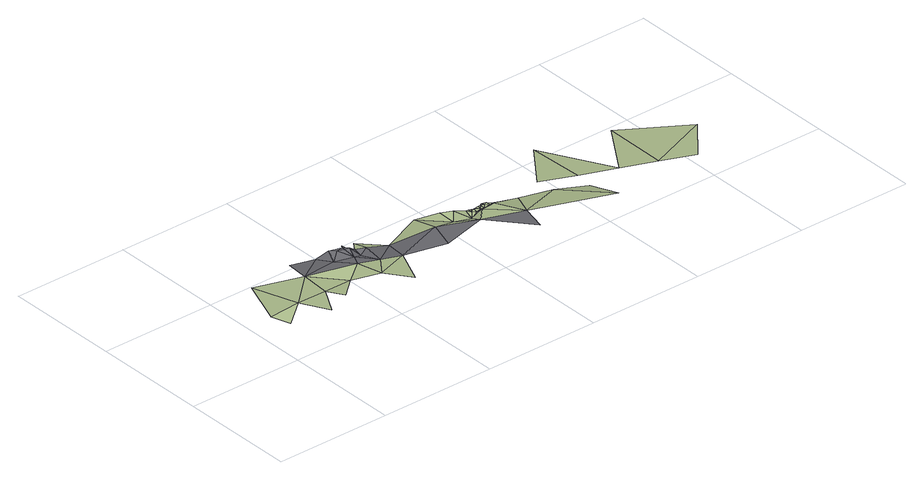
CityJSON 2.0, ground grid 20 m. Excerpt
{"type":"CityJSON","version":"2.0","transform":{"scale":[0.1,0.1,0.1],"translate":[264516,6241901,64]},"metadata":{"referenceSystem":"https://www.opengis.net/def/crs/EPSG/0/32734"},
"CityObjects":{
"terrain1":{"type":"TINRelief","geometry":[{"type":"CompositeSurface","lod":"1","boundaries":[[[0,1,2]],[[3,0,2]],[[2,4,5]],[[6,3,2]],[[6,2,5]],[[5,7,8]],[[5,8,6]],[[6,8,9]],[[10,9,8]],[[11,9,10]],[[12,10,13]],[[10,12,11]],[[14,15,16]],[[14,16,17]],[[16,18,17]],[[19,20,18]],[[20,19,21]],[[22,21,23]],[[24,22,23]],[[25,24,23]],[[22,24,26]],[[24,27,26]],[[25,28,24]],[[24,28,27]],[[28,25,29]],[[27,28,30]],[[28,31,30]],[[29,32,28]],[[32,31,28]],[[29,25,33]],[[31,34,30]],[[35,34,31]],[[32,29,36]],[[32,37,31]],[[37,35,31]],[[38,36,29]],[[39,37,32]],[[32,36,39]],[[39,40,37]],[[29,33,38]],[[39,36,41]],[[40,39,42]],[[38,41,36]],[[39,43,42]],[[41,43,39]],[[41,44,43]],[[41,38,45]],[[44,46,43]],[[44,41,45]],[[47,46,44]],[[47,44,48]],[[45,48,44]],[[49,45,38]],[[45,50,48]],[[38,33,51]],[[45,49,50]],[[51,49,38]],[[33,52,51]],[[52,33,53]],[[52,53,54]],[[55,56,57]],[[55,58,56]],[[59,60,58]],[[61,59,62]],[[59,61,60]]]}]},
"road1":{"type":"Road","attributes":{"highway":"residential","name":"Selbourne Road","surface":"asphalt","lanes":1,"width":5.6,"oneway":"yes"},"geometry":[{"type":"MultiSurface","lod":"1","boundaries":[[[63,64,6]],[[63,6,65]],[[6,9,65]],[[63,65,66]],[[9,67,65]],[[65,68,66]],[[65,67,68]],[[11,67,9]],[[15,66,68]],[[67,69,68]],[[15,68,69]],[[70,69,67]],[[67,11,71]],[[16,15,69]],[[70,67,71]],[[69,70,16]],[[70,18,16]],[[71,18,70]],[[71,11,19]],[[18,71,19]],[[21,11,12]],[[21,19,11]],[[12,23,21]],[[12,72,23]],[[72,25,23]],[[73,33,25]]]}]}
},
"vertices":[
[3,63,52],[13,31,52],[60,70,50],[41,153,44],[84,22,51],[114,72,47],[122,129,43],[127,41,51],[164,75,45],[203,105,44],[209,56,49],[237,93,43],[270,81,43],[240,16,48],[222,163,39],[220,159,39],[221,158,39],[231,159,32],[238,152,32],[255,146,32],[254,174,26],[289,134,27],[365,167,25],[356,109,44],[401,121,29],[423,85,42],[402,153,29],[421,145,29],[432,116,25],[446,109,39],[439,138,25],[444,130,25],[449,125,25],[491,60,42],[444,137,25],[448,136,25],[457,120,25],[452,135,25],[470,111,39],[459,129,25],[456,135,25],[465,126,25],[461,136,25],[465,136,25],[471,134,25],[477,125,25],[469,138,25],[471,138,25],[477,136,25],[497,128,23],[484,133,23],[523,118,23],[575,98,27],[626,11,42],[627,78,22],[632,111,22],[642,224,8],[573,134,23],[692,88,22],[749,66,22],[763,191,9],[868,119,12],[807,45,20],
[179,171,29],[139,183,29],[185,137,39],[199,165,39],[217,128,39],[208,158,39],[219,154,39],[228,152,39],[234,134,32],[337,56,49],[472,7,50]
]}
